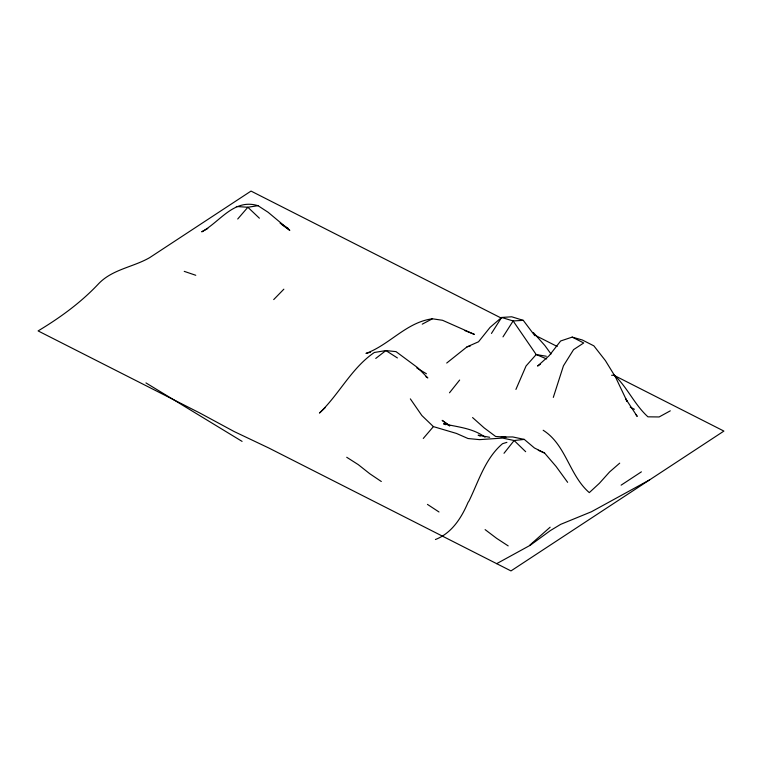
<?xml version="1.0" encoding="UTF-8"?>
<svg xmlns="http://www.w3.org/2000/svg" width="762" height="762" viewBox="0 0 762 762"><rect width="100%" height="100%" fill="white"/><g stroke="black" fill="none" stroke-linecap="round" stroke-linejoin="round"><path stroke-width="1.14" d="M553.307 397.402L563.442 365.827L573.586 349.625L583.721 342.967L572.186 337.109L560.661 340.976L549.126 355.721L537.591 366.055L540.353 364.236M515.922 389.42L526.056 365.979L536.191 354.54L546.335 356.254M491.452 333.442L501.596 317.459L511.731 316.792L523.265 320.354L534.8 335.68M502.987 336.871L513.131 320.954L523.265 320.354M449.504 392.792L459.648 380.048M504.006 453.285L514.14 440.522L524.285 439.407L534.419 447.97L544.563 453.028L556.098 466.477L567.633 482.327M423.272 438.455L433.407 426.615L456.476 433.445L468.011 438.521L479.546 439.636L502.615 438.074L514.14 440.522L525.675 451.695M237.715 218.999L247.86 207.254L257.994 205.683L268.138 212.293L289.808 230.391L282.121 224.809M273.71 299.58L283.855 289.179M325.384 407.47L319.469 413.042C339.242 394.221 351.492 368.027 374.342 352.482L385.877 350.577L396.021 351.625L417.69 367.713L427.834 377.933L425.91 376.685M550.135 527.209L529.857 545.087M619.716 463.144L609.581 471.945L599.437 483.251L589.302 492.623C569.233 475.298 566.099 444.703 543.163 430.254M446.713 363.045L466.992 346.872L478.526 341.776L490.061 327.393L501.596 317.459L513.131 320.954L536.191 354.54L546.678 358.94M375.742 358.445L385.877 350.577L397.412 357.94M621.116 485.165L641.394 471.84M257.994 205.683C233.81 198.225 220.142 221.818 201.72 231.829L207.807 228.514M435.416 539.525C451.733 533.219 461.505 517.846 468.049 502.387L468.973 501.053C478.65 481.279 485.184 458.419 502.529 443.694L506.892 442.351M670.303 410.832L659.12 416.957L647.938 416.824C634.527 404.708 627.545 387.591 614.382 375.218L611.619 375.295M496.681 563.661L530.228 545.278L550.412 530.552L560.67 524.351L591.436 511.75L649.605 479.879M422.253 324.155L432.397 318.792L442.532 320.288L474.345 334.366L464.906 330.622M466.992 346.872L470.373 345.948M432.397 318.792C406.422 322.212 389.63 344.776 365.979 353.425L370.484 352.215M501.215 437.036L512.75 436.95L524.285 439.407M236.325 206.492L247.86 207.254L259.385 218.199M506.016 437.188L495.643 436.474L484.108 427.853L472.573 417.557M489.68 437.283L478.145 435.207L480.174 436.074M572.186 337.109L582.33 339.995L593.865 345.853L605.399 360.607L615.534 377.123L627.069 401.393L625.678 398.802L637.213 416.395L635.813 414.433M184.233 271.358L195.767 275.282M286.312 227.752L288.417 228.61L280.121 223.209M538.267 450.275L544.563 453.028M445.579 424.701L443.551 423.777C457.638 427.053 473.212 428.206 485.051 437.226M501.615 318.268L251.022 191.081L149.628 257.67C133.131 267.167 112.776 269.215 98.936 283.388C81.21 302.371 60.293 317.573 38.1 330.918L199.568 412.871L234.172 431.559L268.767 447.989L510.978 570.919L723.9 431.082L613.81 375.209M535.172 335.299L557.184 346.472M630.222 407.156L634.422 409.28M416.824 367.97L426.434 373.771M145.961 382.915L242.078 441.388M346.72 457.267L358.254 464.62L369.789 473.745L381.314 481.508M508.187 545.897L496.653 538.363L485.118 529.619M427.453 504.387L438.988 511.978M449.847 425.72L442.151 420.357L449.532 425.92M433.407 426.615L421.872 415.547L410.347 398.878M533.41 332.613L544.944 345.624L551.021 354.006"/></g></svg>
